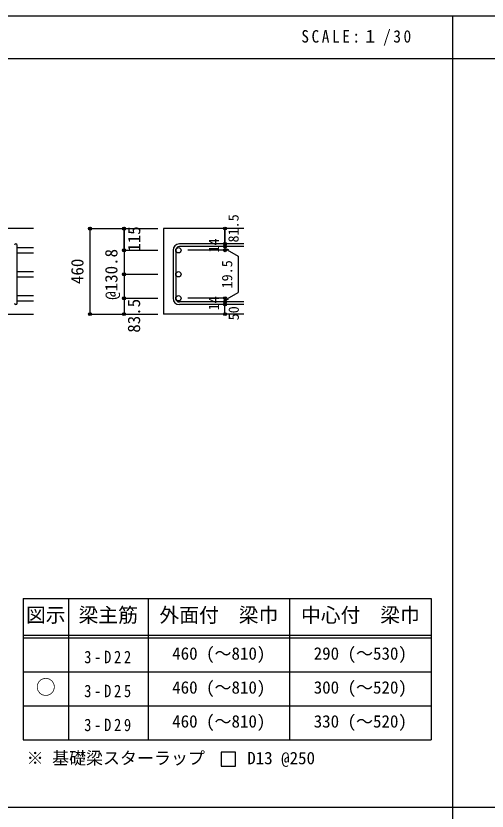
# Model space of a CAD drawing. Units: millimetres at full size, sheet at 1:30, with parts at other scales. Extents: x -5973 to 5954, y -4195 to 4201.
# Drawn here: x -3439 to -942, y -15 to 4201 of the extents above; entities that cross this region are included whole.
import ezdxf
from ezdxf.enums import TextEntityAlignment as Align

# ---------------------------------------------------------------- set-up
doc = ezdxf.new("R2010")
doc.units = ezdxf.units.MM
doc.header["$LTSCALE"] = 30
doc.header["$PDMODE"] = 32
doc.header["$PDSIZE"] = 15
for name, color, linetype in [('0-1_躯体線', 2, 'Continuous'), ('0-5_基礎梁筋', 7, 'Continuous'), ('0-6_スタラップ筋', 7, 'Continuous'), ('0-D_寸法', 4, 'Continuous'), ('6-7_文字', 7, 'Continuous'), ('6-E_枠', 7, 'Continuous'), ('F-0_枠', 6, 'Continuous')]:
    doc.layers.add(name, color=color, linetype=linetype)
doc.styles.add('ＭＳ ゴシック', font='')
doc.styles.get('ＭＳ ゴシック').set_extended_font_data('MS Gothic')

msp = doc.modelspace()

# ---------------------------------------------------------------- linework, layer by layer
at = {"layer": '0-1_躯体線'}
for p, q in [((-3345.8, 3073.3), (-4845.8, 3073.3)), ((-2230.8, 3073.3), (-2655.8, 3073.3)), ((-2655.8, 3073.3), (-2655.8, 2620.3)), ((-3745.8, 2620.3), (-3345.8, 2620.3)), ((-2230.8, 2620.3), (-2655.8, 2620.3))]:
    msp.add_line(p, q, dxfattribs=at)
at = {"layer": '0-5_基礎梁筋'}
for p, q in [((-3431.8, 2972.37), (-3345.8, 2972.37)), ((-3431.8, 2944.37), (-3345.8, 2944.37)), ((-3431.8, 2845.08), (-3345.8, 2845.08)), ((-3431.8, 2817.08), (-3345.8, 2817.08)), ((-3431.8, 2717.8), (-3345.8, 2717.8)), ((-3431.8, 2689.8), (-3345.8, 2689.8))]:
    msp.add_line(p, q, dxfattribs=at)
at = {"layer": '0-5_基礎梁筋', "color": 3}
for centre in [(-2577.8, 2958.37), (-2577.8, 2831.08), (-2577.8, 2703.8)]:
    msp.add_circle(centre, 14, dxfattribs=at)
at = {"layer": '0-6_スタラップ筋'}
for p, q in [((-3431.8, 2677.3), (-3431.8, 2984.87)), ((-2605.8, 2958.37), (-2605.8, 2703.8)), ((-2591.8, 2958.37), (-2591.8, 2703.8)), ((-2230.8, 2991.87), (-2572.3, 2991.87)), ((-2230.8, 2977.87), (-2572.3, 2977.87)), ((-2230.8, 2684.3), (-2572.3, 2684.3)), ((-2230.8, 2670.3), (-2572.3, 2670.3))]:
    msp.add_line(p, q, dxfattribs=at)
for centre, radius, start, end in [((-3438.8, 2984.87), 7, 0, 180), ((-2572.3, 2958.37), 33.5, 90, 180), ((-2572.3, 2958.37), 19.5, 90, 180), ((-2572.3, 2703.8), 33.5, 180, 270), ((-2572.3, 2703.8), 19.5, 180, 270), ((-3438.8, 2677.3), 7, 180, 0)]:
    msp.add_arc(centre, radius, start, end, dxfattribs=at)
at = {"layer": '0-D_寸法'}
for p, q in [((-3045.8, 3073.3), (-2865.8, 3073.3)), ((-3045.8, 3073.3), (-2865.8, 3073.3)), ((-3045.8, 2620.3), (-3045.8, 3073.3)), ((-2865.8, 2958.37), (-2865.8, 3073.3)), ((-2865.8, 3073.3), (-2685.8, 3073.3)), ((-2865.8, 3073.3), (-2685.8, 3073.3)), ((-2865.8, 3073.3), (-2865.8, 2958.37)), ((-2865.8, 2958.37), (-2685.8, 2958.37)), ((-2865.8, 2958.37), (-2685.8, 2958.37)), ((-2865.8, 2958.37), (-2865.8, 2794.83)), ((-2865.8, 2958.37), (-2865.8, 2809.3)), ((-2330.8, 2958.37), (-2526.89, 2958.37)), ((-2330.8, 2977.87), (-2330.8, 2991.87)), ((-2330.8, 2977.87), (-2330.8, 2958.37)), ((-2330.8, 2968.12), (-2311.48, 2962.94)), ((-2330.8, 2968.12), (-2260.74, 2927.67)), ((-2260.74, 2927.67), (-2260.74, 2734.5)), ((-2865.8, 2831.08), (-2685.8, 2831.08)), ((-2865.8, 2703.8), (-2685.8, 2703.8)), ((-2330.8, 2703.8), (-2526.89, 2703.8)), ((-2330.8, 2694.05), (-2260.74, 2734.5)), ((-2330.8, 2684.3), (-2330.8, 2703.8)), ((-2330.8, 2694.05), (-2311.48, 2699.23)), ((-2330.8, 2670.3), (-2330.8, 2684.3)), ((-2330.8, 2620.3), (-2330.8, 2670.3)), ((-3045.8, 2620.3), (-2865.8, 2620.3)), ((-2865.8, 2620.3), (-2685.8, 2620.3))]:
    msp.add_line(p, q, dxfattribs=at)
for points in [[(-2330.8, 3073.3), (-2330.8, 2991.87), (-2330.8, 3073.3)], [(-2865.8, 2794.83), (-2865.8, 2703.8), (-2865.8, 2620.3)]]:
    msp.add_lwpolyline(points, dxfattribs=at)
for centre, radius in [((-3045.8, 3073.3), 8), ((-3045.8, 3073.3), 7.2), ((-3045.8, 3073.3), 6.4), ((-3045.8, 3073.3), 5.6), ((-3045.8, 3073.3), 4.8), ((-2865.8, 3073.3), 8), ((-2865.8, 3073.3), 7.2), ((-2865.8, 3073.3), 6.4), ((-2865.8, 3073.3), 5.6), ((-2865.8, 3073.3), 4.8), ((-3045.8, 3073.3), 4), ((-3045.8, 3073.3), 3.2), ((-3045.8, 3073.3), 2.4), ((-3045.8, 3073.3), 1.6), ((-3045.8, 3073.3), 0.8), ((-2865.8, 3073.3), 4), ((-2865.8, 3073.3), 3.2), ((-2865.8, 3073.3), 2.4), ((-2865.8, 3073.3), 1.6), ((-2865.8, 3073.3), 0.8), ((-2330.8, 3073.3), 4), ((-2330.8, 3073.3), 3.6), ((-2330.8, 3073.3), 3.2), ((-2330.8, 3073.3), 2.8), ((-2330.8, 3073.3), 2.4), ((-2330.8, 3073.3), 2), ((-2330.8, 3073.3), 1.6), ((-2330.8, 3073.3), 1.2), ((-2330.8, 3073.3), 0.8), ((-2330.8, 3073.3), 0.4), ((-2330.8, 2991.87), 4), ((-2330.8, 2991.87), 3.6), ((-2330.8, 2991.87), 3.2), ((-2330.8, 2991.87), 2.8), ((-2330.8, 2991.87), 2.4), ((-2330.8, 2991.87), 2), ((-2865.8, 2958.37), 8), ((-2865.8, 2958.37), 7.2), ((-2865.8, 2958.37), 6.4), ((-2865.8, 2958.37), 5.6), ((-2865.8, 2958.37), 4.8), ((-2865.8, 2958.37), 4), ((-2865.8, 2958.37), 3.2), ((-2865.8, 2958.37), 2.4), ((-2865.8, 2958.37), 1.6), ((-2865.8, 2958.37), 0.8), ((-2330.8, 2977.87), 4), ((-2330.8, 2958.37), 4), ((-2330.8, 2977.87), 3.6), ((-2330.8, 2958.37), 3.6), ((-2330.8, 2977.87), 3.2), ((-2330.8, 2958.37), 3.2), ((-2330.8, 2977.87), 2.8), ((-2330.8, 2958.37), 2.8), ((-2330.8, 2977.87), 2.4), ((-2330.8, 2958.37), 2.4), ((-2330.8, 2977.87), 2), ((-2330.8, 2958.37), 2), ((-2330.8, 2991.87), 1.6), ((-2330.8, 2977.87), 1.6), ((-2330.8, 2958.37), 1.6), ((-2330.8, 2991.87), 1.2), ((-2330.8, 2977.87), 1.2), ((-2330.8, 2958.37), 1.2), ((-2330.8, 2991.87), 0.8), ((-2330.8, 2977.87), 0.8), ((-2330.8, 2958.37), 0.8), ((-2330.8, 2991.87), 0.4), ((-2330.8, 2977.87), 0.4), ((-2330.8, 2958.37), 0.4), ((-2865.8, 2831.08), 8), ((-2865.8, 2831.08), 7.2), ((-2865.8, 2831.08), 6.4), ((-2865.8, 2831.08), 5.6), ((-2865.8, 2831.08), 4.8), ((-2865.8, 2831.08), 4), ((-2865.8, 2831.08), 3.2), ((-2865.8, 2831.08), 2.4), ((-2865.8, 2831.08), 1.6), ((-2865.8, 2831.08), 0.8), ((-2865.8, 2703.8), 8), ((-2865.8, 2703.8), 7.2), ((-2865.8, 2703.8), 6.4), ((-2865.8, 2703.8), 5.6), ((-2865.8, 2703.8), 4.8), ((-2865.8, 2703.8), 4), ((-2865.8, 2703.8), 3.2), ((-2865.8, 2703.8), 2.4), ((-2865.8, 2703.8), 1.6), ((-2865.8, 2703.8), 0.8), ((-2330.8, 2703.8), 4), ((-2330.8, 2703.8), 3.6), ((-2330.8, 2703.8), 3.2), ((-2330.8, 2703.8), 2.8), ((-2330.8, 2703.8), 2.4), ((-2330.8, 2703.8), 2), ((-2330.8, 2703.8), 1.6), ((-2330.8, 2703.8), 1.2), ((-2330.8, 2703.8), 0.8), ((-2330.8, 2703.8), 0.4), ((-2330.8, 2684.3), 4), ((-2330.8, 2670.3), 4), ((-2330.8, 2684.3), 3.6), ((-2330.8, 2670.3), 3.6), ((-2330.8, 2684.3), 3.2), ((-2330.8, 2670.3), 3.2), ((-2330.8, 2684.3), 2.8), ((-2330.8, 2670.3), 2.8), ((-2330.8, 2684.3), 2.4), ((-2330.8, 2670.3), 2.4), ((-2330.8, 2684.3), 2), ((-2330.8, 2670.3), 2), ((-2330.8, 2684.3), 1.6), ((-2330.8, 2670.3), 1.6), ((-2330.8, 2684.3), 1.2), ((-2330.8, 2670.3), 1.2), ((-2330.8, 2684.3), 0.8), ((-2330.8, 2670.3), 0.8), ((-2330.8, 2684.3), 0.4), ((-2330.8, 2670.3), 0.4), ((-3045.8, 2620.3), 7.2), ((-3045.8, 2620.3), 6.4), ((-3045.8, 2620.3), 5.6), ((-3045.8, 2620.3), 4.8), ((-3045.8, 2620.3), 4), ((-3045.8, 2620.3), 3.2), ((-3045.8, 2620.3), 2.4), ((-3045.8, 2620.3), 1.6), ((-3045.8, 2620.3), 0.8), ((-2865.8, 2620.3), 7.2), ((-2865.8, 2620.3), 6.4), ((-2865.8, 2620.3), 5.6), ((-2865.8, 2620.3), 4.8), ((-2865.8, 2620.3), 4), ((-2865.8, 2620.3), 3.2), ((-2865.8, 2620.3), 2.4), ((-2865.8, 2620.3), 1.6), ((-2865.8, 2620.3), 0.8), ((-2330.8, 2620.3), 4), ((-2330.8, 2620.3), 3.6), ((-2330.8, 2620.3), 3.2), ((-2330.8, 2620.3), 2.8), ((-2330.8, 2620.3), 2.4), ((-2330.8, 2620.3), 2), ((-2330.8, 2620.3), 1.6), ((-2330.8, 2620.3), 1.2), ((-2330.8, 2620.3), 0.8), ((-2330.8, 2620.3), 0.4)]:
    msp.add_circle(centre, radius, dxfattribs=at)
at = {"layer": '0-D_寸法', "color": 7}
for p in [(-3045.8, 3073.3), (-2865.8, 3073.3), (-2330.8, 3073.3), (-2330.8, 2991.87), (-2865.8, 2958.37), (-2330.8, 2977.87), (-2330.8, 2958.37), (-2865.8, 2831.08), (-2865.8, 2703.8), (-2330.8, 2703.8), (-2330.8, 2703.8), (-2330.8, 2684.3), (-2330.8, 2670.3), (-3045.8, 2620.3), (-2865.8, 2620.3), (-2330.8, 2620.3)]:
    msp.add_point(p, dxfattribs=at)
at = {"layer": '6-7_文字'}
msp.add_lwpolyline([(-2350.14, 222.9), (-2275.14, 222.9), (-2275.14, 297.9), (-2350.14, 297.9)], close=True, dxfattribs=at)
at = {"layer": '6-E_枠', "color": 3}
for p, q in [((-3400.52, 1112.77), (-3400.52, 362.77)), ((-3400.52, 1112.77), (-1238, 1112.77)), ((-1238, 1112.77), (-1238, 362.77)), ((-3400.52, 362.77), (-1238, 362.77))]:
    msp.add_line(p, q, dxfattribs=at)
at = {"layer": '6-E_枠'}
for p, q in [((-3160.52, 1112.77), (-3160.52, 362.77)), ((-2738, 1112.77), (-2738, 362.77)), ((-1988, 1112.77), (-1988, 362.77)), ((-3400.52, 917.77), (-1238, 917.77)), ((-3400.52, 902.77), (-1238, 902.77)), ((-3400.52, 722.77), (-1238, 722.77)), ((-3400.52, 542.77), (-1238, 542.77))]:
    msp.add_line(p, q, dxfattribs=at)
at = {"layer": 'F-0_枠'}
msp.add_line((-5972.88, 4201.15), (5954.1, 4201.15), dxfattribs=at)
at = {"layer": 'F-0_枠', "color": 2}
for p, q in [((-1124.64, 4201.15), (-1124.64, -4195.24)), ((-5972.88, 3976.15), (3723.6, 3976.15)), ((3723.6, 2.95), (-5972.88, 2.95))]:
    msp.add_line(p, q, dxfattribs=at)

# ---------------------------------------------------------------- texts
at = {"layer": '0-D_寸法', "style": 'ＭＳ ゴシック'}
for s, height, p in [('81.5', 54.99, (-2241.9, 2999.71)), ('115', 65.98, (-2759.7, 2950.75)), ('14', 54.99, (-2346.03, 2946.44)), ('@130.8', 65.98, (-2880.8, 2696.08)), ('460', 65.98, (-3060.8, 2779.3)), ('19.5', 54.99, (-2275.74, 2756.08)), ('14', 54.99, (-2346.06, 2639.62)), ('83.5', 65.98, (-2760.73, 2521.35)), ('50', 54.99, (-2240.8, 2586.8))]:
    msp.add_text(s, height=height, rotation=90, dxfattribs=at).set_placement(p, align=Align.BOTTOM_LEFT)
at = {"layer": '6-7_文字', "color": 2, "style": 'ＭＳ ゴシック'}
for s, p in [('図示', (-3385.52, 962.77)), ('梁主筋', (-3106.76, 962.77)), ('外面付\u3000梁巾', (-2678, 962.77)), ('中心付\u3000梁巾', (-1928, 962.77)), ('○', (-3333.02, 580.27))]:
    msp.add_text(s, height=76.98, dxfattribs=at).set_placement(p, align=Align.BOTTOM_LEFT)
at = {"layer": '6-7_文字', "style": 'ＭＳ ゴシック'}
for s, p in [('460 (～810)', (-2610.5, 767.77)), ('290 (～530)', (-1860.5, 767.77)), ('460 (～810)', (-2610.5, 587.77)), ('300 (～520)', (-1860.5, 587.77)), ('460 (～810)', (-2610.5, 407.77)), ('330 (～520)', (-1860.5, 407.77)), ('※ 基礎梁スターラップ     D13 @250', (-3381.96, 213.19))]:
    msp.add_text(s, height=65.98, dxfattribs=at).set_placement(p, align=Align.BOTTOM_LEFT)
at = {"layer": '6-7_文字', "color": 2, "insert": (-1925.98, 4043.65), "char_height": 65.98, "attachment_point": 7, "style": 'ＭＳ ゴシック'}
msp.add_mtext('\\T1.34;\\W0.9;SCALE:１/30', dxfattribs=at)
at = {"layer": '6-7_文字', "char_height": 65.98, "attachment_point": 7, "style": 'ＭＳ ゴシック'}
for s, insert in [('\\T1.38;\\W0.85;3-D22', (-3076.76, 767.77)), ('\\T1.38;\\W0.85;3-D25', (-3076.76, 587.77)), ('\\T1.38;\\W0.85;3-D29', (-3076.76, 407.77))]:
    msp.add_mtext(s, dxfattribs=dict(at, insert=insert))

doc.saveas('drawing.dxf')
